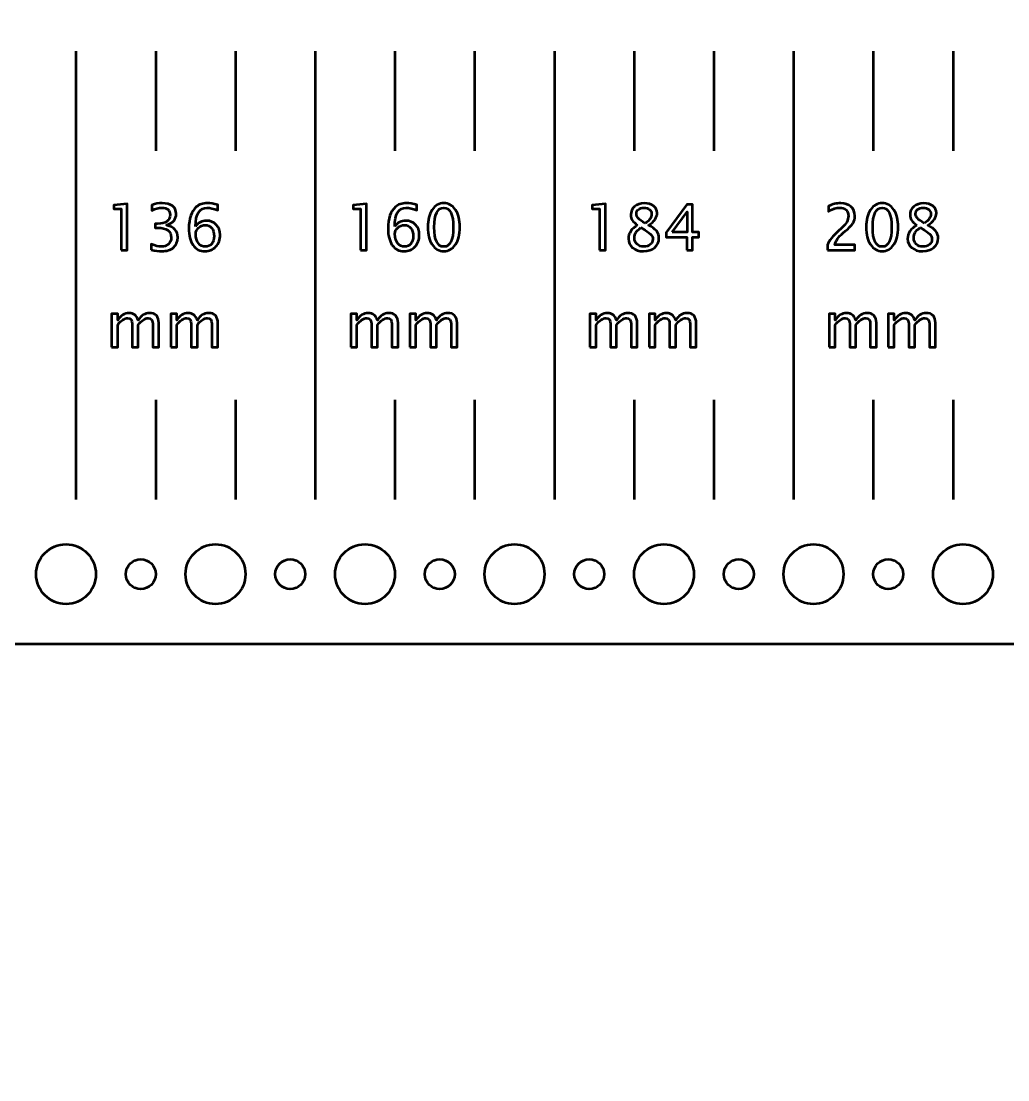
# Model space of a CAD drawing. Header units: centimetres. Extents: x -120 to 105, y -79 to 117.
# Drawn here: x 43.05 to 52.95, y -23.08 to -12.45 of the extents above; entities that cross this region are included whole.
import ezdxf

# ---------------------------------------------------------------- set-up
doc = ezdxf.new("R2010")
doc.units = ezdxf.units.CM
doc.header["$MEASUREMENT"] = 0
doc.layers.add('Layer 1', color=7, linetype='Continuous')

msp = doc.modelspace()

# ---------------------------------------------------------------- linework, layer by layer
at = {"layer": 'Layer 1', "lineweight": 53}
for centre, major_axis in [((43.50001, -18.00001), (0, 0.30001)), ((45.00001, -18.00001), (0, 0.30001)), ((46.50001, -18.00001), (0, 0.30001)), ((48.00001, -18.00001), (0, 0.30001)), ((49.50001, -18.00001), (0, 0.30001)), ((51.00001, -18.00001), (0, 0.30001)), ((52.50001, -18.00001), (0, 0.30001)), ((44.25, -18), (0, 0.15)), ((45.75, -18), (0, 0.15)), ((47.25, -18), (0, 0.15)), ((48.75, -18), (0, 0.15)), ((50.25, -18), (0, 0.15)), ((51.75, -18), (0, 0.15))]:
    msp.add_ellipse(centre, major_axis=major_axis, ratio=1, dxfattribs=at)
msp.add_open_spline([(23.8, -33.7), (23.52386, -33.7), (23.3, -33.47614), (23.3, -33.2), (23.3, -33.2), (23.3, -33.2), (23.3, 6.2), (23.3, 6.2), (23.3, 6.2), (23.3, 6.47614), (23.52386, 6.7), (23.8, 6.7), (23.8, 6.7), (27.54218, 6.7), (33.02796, 6.7), (36.2, 6.7), (36.2, 6.7), (36.47614, 6.7), (36.7, 6.47614), (36.7, 6.2), (36.7, 6.2), (36.7, 6.2), (36.7, -11.3), (36.7, -11.3), (36.7, -11.3), (36.7, -11.3), (61.7, -11.3), (61.7, -11.3), (61.7, -11.3), (61.97614, -11.3), (62.2, -11.52386), (62.2, -11.8), (62.2, -11.8), (62.2, -11.8), (62.2, -18.2), (62.2, -18.2), (62.2, -18.2), (62.2, -18.47614), (61.97614, -18.7), (61.7, -18.7), (61.7, -18.7), (61.7, -18.7), (36.7, -18.7), (36.7, -18.7), (36.7, -18.7), (36.7, -18.7), (36.7, -33.2), (36.7, -33.2), (36.7, -33.2), (36.7, -33.47614), (36.47614, -33.7), (36.2, -33.7), (36.2, -33.7), (31.42225, -33.7), (28.57775, -33.7), (23.8, -33.7)], degree=3, knots=[0, 0, 0, 0, 0.06666667, 0.06666667, 0.06666667, 0.06666667, 0.13333333, 0.13333333, 0.13333333, 0.13333333, 0.2, 0.2, 0.2, 0.2, 0.26666667, 0.26666667, 0.26666667, 0.26666667, 0.33333333, 0.33333333, 0.33333333, 0.33333333, 0.4, 0.4, 0.4, 0.4, 0.46666667, 0.46666667, 0.46666667, 0.46666667, 0.53333333, 0.53333333, 0.53333333, 0.53333333, 0.6, 0.6, 0.6, 0.6, 0.66666667, 0.66666667, 0.66666667, 0.66666667, 0.73333333, 0.73333333, 0.73333333, 0.73333333, 0.8, 0.8, 0.8, 0.8, 0.86666667, 0.86666667, 0.86666667, 0.86666667, 1, 1, 1, 1], dxfattribs=at)
at = {"layer": 'Layer 1', "color": 5, "lineweight": 53}
for points in [[(43.6, -12.75), (43.6, -12.75), (43.6, -17.25), (43.6, -17.25)], [(44.4, -12.75), (44.4, -12.75), (44.4, -13.75), (44.4, -13.75)], [(45.2, -12.75), (45.2, -12.75), (45.2, -13.75), (45.2, -13.75)], [(46, -12.75), (46, -12.75), (46, -17.25), (46, -17.25)], [(46.8, -12.75), (46.8, -12.75), (46.8, -13.75), (46.8, -13.75)], [(47.6, -12.75), (47.6, -12.75), (47.6, -13.75), (47.6, -13.75)], [(48.4, -12.75), (48.4, -12.75), (48.4, -17.25), (48.4, -17.25)], [(49.2, -12.75), (49.2, -12.75), (49.2, -13.75), (49.2, -13.75)], [(50, -12.75), (50, -12.75), (50, -13.75), (50, -13.75)], [(50.8, -12.75), (50.8, -12.75), (50.8, -17.25), (50.8, -17.25)], [(51.6, -12.75), (51.6, -12.75), (51.6, -13.75), (51.6, -13.75)], [(52.4, -12.75), (52.4, -12.75), (52.4, -13.75), (52.4, -13.75)], [(44.4, -16.25), (44.4, -16.25), (44.4, -17.25), (44.4, -17.25)], [(45.2, -16.25), (45.2, -16.25), (45.2, -17.25), (45.2, -17.25)], [(46.8, -16.25), (46.8, -16.25), (46.8, -17.25), (46.8, -17.25)], [(47.6, -16.25), (47.6, -16.25), (47.6, -17.25), (47.6, -17.25)], [(49.2, -16.25), (49.2, -16.25), (49.2, -17.25), (49.2, -17.25)], [(50, -16.25), (50, -16.25), (50, -17.25), (50, -17.25)], [(51.6, -16.25), (51.6, -16.25), (51.6, -17.25), (51.6, -17.25)], [(52.4, -16.25), (52.4, -16.25), (52.4, -17.25), (52.4, -17.25)]]:
    msp.add_open_spline(points, degree=3, dxfattribs=at)
for points, knots in [([(44.05338, -14.74738), (44.05338, -14.74738), (44.05338, -14.33399), (44.05338, -14.33399), (44.05338, -14.33399), (44.05338, -14.33399), (43.98036, -14.33399), (43.98036, -14.33399), (43.98036, -14.33399), (43.98036, -14.33399), (43.98036, -14.29589), (43.98036, -14.29589), (43.98036, -14.29589), (43.98036, -14.29589), (44.11434, -14.28446), (44.11434, -14.28446), (44.11434, -14.28446), (44.11434, -14.28446), (44.11434, -14.74738), (44.11434, -14.74738), (44.11434, -14.74738), (44.11434, -14.74738), (44.05338, -14.74738), (44.05338, -14.74738)], [0, 0, 0, 0, 0.14285714, 0.14285714, 0.14285714, 0.14285714, 0.28571429, 0.28571429, 0.28571429, 0.28571429, 0.42857143, 0.42857143, 0.42857143, 0.42857143, 0.57142857, 0.57142857, 0.57142857, 0.57142857, 0.71428571, 0.71428571, 0.71428571, 0.71428571, 1, 1, 1, 1]), ([(44.35331, -14.7442), (44.35331, -14.7442), (44.35331, -14.68705), (44.35331, -14.68705), (44.35331, -14.68705), (44.39691, -14.70441), (44.4311, -14.71309), (44.45618, -14.71309), (44.45618, -14.71309), (44.48571, -14.71309), (44.50952, -14.70462), (44.52783, -14.68758), (44.52783, -14.68758), (44.54614, -14.67054), (44.55524, -14.64832), (44.55524, -14.62101), (44.55524, -14.62101), (44.55524, -14.55624), (44.51016, -14.52386), (44.41999, -14.52386), (44.41999, -14.52386), (44.41999, -14.52386), (44.39586, -14.52386), (44.39586, -14.52386), (44.39586, -14.52386), (44.39586, -14.52386), (44.39586, -14.4829), (44.39586, -14.4829), (44.39586, -14.4829), (44.39586, -14.4829), (44.41723, -14.48258), (44.41723, -14.48258), (44.41723, -14.48258), (44.50201, -14.48258), (44.54445, -14.45274), (44.54445, -14.39294), (44.54445, -14.39294), (44.54445, -14.34606), (44.51629, -14.32256), (44.4601, -14.32256), (44.4601, -14.32256), (44.42993, -14.32256), (44.39649, -14.33124), (44.35966, -14.3486), (44.35966, -14.3486), (44.35966, -14.3486), (44.35966, -14.29526), (44.35966, -14.29526), (44.35966, -14.29526), (44.39575, -14.28298), (44.43057, -14.27684), (44.46401, -14.27684), (44.46401, -14.27684), (44.50952, -14.27684), (44.54455, -14.28595), (44.56889, -14.30415), (44.56889, -14.30415), (44.59323, -14.32225), (44.60541, -14.3486), (44.60541, -14.3831), (44.60541, -14.3831), (44.60541, -14.43697), (44.57355, -14.47539), (44.50973, -14.49825), (44.50973, -14.49825), (44.58371, -14.5155), (44.62065, -14.55603), (44.62065, -14.62006), (44.62065, -14.62006), (44.62065, -14.66324), (44.60636, -14.69721), (44.57789, -14.72187), (44.57789, -14.72187), (44.54942, -14.74653), (44.51026, -14.75881), (44.46052, -14.75881), (44.46052, -14.75881), (44.43216, -14.75881), (44.39649, -14.75394), (44.35331, -14.7442)], [0, 0, 0, 0, 0.04761905, 0.04761905, 0.04761905, 0.04761905, 0.0952381, 0.0952381, 0.0952381, 0.0952381, 0.14285714, 0.14285714, 0.14285714, 0.14285714, 0.19047619, 0.19047619, 0.19047619, 0.19047619, 0.23809524, 0.23809524, 0.23809524, 0.23809524, 0.28571429, 0.28571429, 0.28571429, 0.28571429, 0.33333333, 0.33333333, 0.33333333, 0.33333333, 0.38095238, 0.38095238, 0.38095238, 0.38095238, 0.42857143, 0.42857143, 0.42857143, 0.42857143, 0.47619048, 0.47619048, 0.47619048, 0.47619048, 0.52380952, 0.52380952, 0.52380952, 0.52380952, 0.57142857, 0.57142857, 0.57142857, 0.57142857, 0.61904762, 0.61904762, 0.61904762, 0.61904762, 0.66666667, 0.66666667, 0.66666667, 0.66666667, 0.71428571, 0.71428571, 0.71428571, 0.71428571, 0.76190476, 0.76190476, 0.76190476, 0.76190476, 0.80952381, 0.80952381, 0.80952381, 0.80952381, 0.85714286, 0.85714286, 0.85714286, 0.85714286, 0.9047619, 0.9047619, 0.9047619, 0.9047619, 1, 1, 1, 1]), ([(44.79929, -14.50947), (44.8285, -14.47168), (44.86522, -14.45274), (44.90946, -14.45274), (44.90946, -14.45274), (44.94957, -14.45274), (44.98238, -14.46597), (45.00799, -14.49253), (45.00799, -14.49253), (45.0335, -14.5191), (45.04631, -14.55318), (45.04631, -14.59477), (45.04631, -14.59477), (45.04631, -14.6425), (45.03202, -14.68176), (45.00334, -14.71256), (45.00334, -14.71256), (44.97466, -14.74336), (44.93825, -14.75881), (44.89391, -14.75881), (44.89391, -14.75881), (44.84353, -14.75881), (44.80395, -14.73838), (44.77548, -14.69764), (44.77548, -14.69764), (44.7469, -14.65679), (44.73262, -14.60027), (44.73262, -14.5282), (44.73262, -14.5282), (44.73262, -14.43104), (44.75759, -14.35982), (44.80744, -14.31431), (44.80744, -14.31431), (44.83453, -14.28933), (44.872, -14.27684), (44.91973, -14.27684), (44.91973, -14.27684), (44.94746, -14.27684), (44.98185, -14.28256), (45.02281, -14.29399), (45.02281, -14.29399), (45.02281, -14.29399), (45.02281, -14.34733), (45.02281, -14.34733), (45.02281, -14.34733), (44.97952, -14.33082), (44.94396, -14.32256), (44.91602, -14.32256), (44.91602, -14.32256), (44.83824, -14.32256), (44.79929, -14.3849), (44.79929, -14.50947)], [0, 0, 0, 0, 0.07142857, 0.07142857, 0.07142857, 0.07142857, 0.14285714, 0.14285714, 0.14285714, 0.14285714, 0.21428571, 0.21428571, 0.21428571, 0.21428571, 0.28571429, 0.28571429, 0.28571429, 0.28571429, 0.35714286, 0.35714286, 0.35714286, 0.35714286, 0.42857143, 0.42857143, 0.42857143, 0.42857143, 0.5, 0.5, 0.5, 0.5, 0.57142857, 0.57142857, 0.57142857, 0.57142857, 0.64285714, 0.64285714, 0.64285714, 0.64285714, 0.71428571, 0.71428571, 0.71428571, 0.71428571, 0.78571429, 0.78571429, 0.78571429, 0.78571429, 0.85714286, 0.85714286, 0.85714286, 0.85714286, 1, 1, 1, 1]), ([(46.45338, -14.74738), (46.45338, -14.74738), (46.45338, -14.33399), (46.45338, -14.33399), (46.45338, -14.33399), (46.45338, -14.33399), (46.38036, -14.33399), (46.38036, -14.33399), (46.38036, -14.33399), (46.38036, -14.33399), (46.38036, -14.29589), (46.38036, -14.29589), (46.38036, -14.29589), (46.38036, -14.29589), (46.51434, -14.28446), (46.51434, -14.28446), (46.51434, -14.28446), (46.51434, -14.28446), (46.51434, -14.74738), (46.51434, -14.74738), (46.51434, -14.74738), (46.51434, -14.74738), (46.45338, -14.74738), (46.45338, -14.74738)], [0, 0, 0, 0, 0.14285714, 0.14285714, 0.14285714, 0.14285714, 0.28571429, 0.28571429, 0.28571429, 0.28571429, 0.42857143, 0.42857143, 0.42857143, 0.42857143, 0.57142857, 0.57142857, 0.57142857, 0.57142857, 0.71428571, 0.71428571, 0.71428571, 0.71428571, 1, 1, 1, 1]), ([(46.79776, -14.50947), (46.82697, -14.47168), (46.86369, -14.45274), (46.90793, -14.45274), (46.90793, -14.45274), (46.94804, -14.45274), (46.98085, -14.46597), (47.00646, -14.49253), (47.00646, -14.49253), (47.03197, -14.5191), (47.04478, -14.55318), (47.04478, -14.59477), (47.04478, -14.59477), (47.04478, -14.6425), (47.03049, -14.68176), (47.00181, -14.71256), (47.00181, -14.71256), (46.97313, -14.74336), (46.93672, -14.75881), (46.89238, -14.75881), (46.89238, -14.75881), (46.842, -14.75881), (46.80242, -14.73838), (46.77395, -14.69764), (46.77395, -14.69764), (46.74537, -14.65679), (46.73109, -14.60027), (46.73109, -14.5282), (46.73109, -14.5282), (46.73109, -14.43104), (46.75606, -14.35982), (46.80591, -14.31431), (46.80591, -14.31431), (46.833, -14.28933), (46.87047, -14.27684), (46.9182, -14.27684), (46.9182, -14.27684), (46.94593, -14.27684), (46.98032, -14.28256), (47.02128, -14.29399), (47.02128, -14.29399), (47.02128, -14.29399), (47.02128, -14.34733), (47.02128, -14.34733), (47.02128, -14.34733), (46.97799, -14.33082), (46.94243, -14.32256), (46.91449, -14.32256), (46.91449, -14.32256), (46.83671, -14.32256), (46.79776, -14.3849), (46.79776, -14.50947)], [0, 0, 0, 0, 0.07142857, 0.07142857, 0.07142857, 0.07142857, 0.14285714, 0.14285714, 0.14285714, 0.14285714, 0.21428571, 0.21428571, 0.21428571, 0.21428571, 0.28571429, 0.28571429, 0.28571429, 0.28571429, 0.35714286, 0.35714286, 0.35714286, 0.35714286, 0.42857143, 0.42857143, 0.42857143, 0.42857143, 0.5, 0.5, 0.5, 0.5, 0.57142857, 0.57142857, 0.57142857, 0.57142857, 0.64285714, 0.64285714, 0.64285714, 0.64285714, 0.71428571, 0.71428571, 0.71428571, 0.71428571, 0.78571429, 0.78571429, 0.78571429, 0.78571429, 0.85714286, 0.85714286, 0.85714286, 0.85714286, 1, 1, 1, 1]), ([(47.29073, -14.75881), (47.24258, -14.75881), (47.20374, -14.73669), (47.17431, -14.69256), (47.17431, -14.69256), (47.14479, -14.64843), (47.13008, -14.59022), (47.13008, -14.51783), (47.13008, -14.51783), (47.13008, -14.44544), (47.14479, -14.38723), (47.17431, -14.3431), (47.17431, -14.3431), (47.20374, -14.29896), (47.24258, -14.27684), (47.29073, -14.27684), (47.29073, -14.27684), (47.3391, -14.27684), (47.37794, -14.29886), (47.40736, -14.34288), (47.40736, -14.34288), (47.43667, -14.38691), (47.45139, -14.44523), (47.45139, -14.51783), (47.45139, -14.51783), (47.45139, -14.59022), (47.43667, -14.64843), (47.40736, -14.69256), (47.40736, -14.69256), (47.37794, -14.73669), (47.3391, -14.75881), (47.29073, -14.75881)], [0, 0, 0, 0, 0.11111111, 0.11111111, 0.11111111, 0.11111111, 0.22222222, 0.22222222, 0.22222222, 0.22222222, 0.33333333, 0.33333333, 0.33333333, 0.33333333, 0.44444444, 0.44444444, 0.44444444, 0.44444444, 0.55555556, 0.55555556, 0.55555556, 0.55555556, 0.66666667, 0.66666667, 0.66666667, 0.66666667, 0.77777778, 0.77777778, 0.77777778, 0.77777778, 1, 1, 1, 1]), ([(47.29062, -14.71309), (47.35423, -14.71309), (47.38598, -14.648), (47.38598, -14.51783), (47.38598, -14.51783), (47.38598, -14.38765), (47.35423, -14.32256), (47.29062, -14.32256), (47.29062, -14.32256), (47.22723, -14.32256), (47.19548, -14.38765), (47.19548, -14.51783), (47.19548, -14.51783), (47.19548, -14.648), (47.22723, -14.71309), (47.29062, -14.71309)], [0, 0, 0, 0, 0.2, 0.2, 0.2, 0.2, 0.4, 0.4, 0.4, 0.4, 0.6, 0.6, 0.6, 0.6, 1, 1, 1, 1]), ([(48.85338, -14.74738), (48.85338, -14.74738), (48.85338, -14.33399), (48.85338, -14.33399), (48.85338, -14.33399), (48.85338, -14.33399), (48.78036, -14.33399), (48.78036, -14.33399), (48.78036, -14.33399), (48.78036, -14.33399), (48.78036, -14.29589), (48.78036, -14.29589), (48.78036, -14.29589), (48.78036, -14.29589), (48.91434, -14.28446), (48.91434, -14.28446), (48.91434, -14.28446), (48.91434, -14.28446), (48.91434, -14.74738), (48.91434, -14.74738), (48.91434, -14.74738), (48.91434, -14.74738), (48.85338, -14.74738), (48.85338, -14.74738)], [0, 0, 0, 0, 0.14285714, 0.14285714, 0.14285714, 0.14285714, 0.28571429, 0.28571429, 0.28571429, 0.28571429, 0.42857143, 0.42857143, 0.42857143, 0.42857143, 0.57142857, 0.57142857, 0.57142857, 0.57142857, 0.71428571, 0.71428571, 0.71428571, 0.71428571, 1, 1, 1, 1]), ([(49.23459, -14.49751), (49.2094, -14.47994), (49.19183, -14.46364), (49.18199, -14.44851), (49.18199, -14.44851), (49.17215, -14.43348), (49.16728, -14.41527), (49.16728, -14.394), (49.16728, -14.394), (49.16728, -14.35929), (49.17998, -14.33103), (49.20527, -14.30934), (49.20527, -14.30934), (49.23067, -14.28764), (49.2638, -14.27684), (49.30465, -14.27684), (49.30465, -14.27684), (49.34233, -14.27684), (49.37291, -14.28605), (49.3963, -14.30447), (49.3963, -14.30447), (49.41969, -14.32278), (49.43144, -14.34669), (49.43144, -14.37601), (49.43144, -14.37601), (49.43144, -14.42046), (49.40297, -14.46099), (49.34614, -14.49751), (49.34614, -14.49751), (49.41525, -14.53137), (49.44986, -14.57508), (49.44986, -14.62863), (49.44986, -14.62863), (49.44986, -14.66684), (49.43536, -14.69806), (49.40646, -14.7224), (49.40646, -14.7224), (49.37757, -14.74664), (49.34042, -14.75881), (49.29492, -14.75881), (49.29492, -14.75881), (49.24951, -14.75881), (49.21289, -14.74738), (49.18495, -14.72452), (49.18495, -14.72452), (49.15712, -14.70177), (49.14315, -14.67171), (49.14315, -14.63456), (49.14315, -14.63456), (49.14315, -14.57953), (49.17363, -14.53391), (49.23459, -14.49751)], [0, 0, 0, 0, 0.07142857, 0.07142857, 0.07142857, 0.07142857, 0.14285714, 0.14285714, 0.14285714, 0.14285714, 0.21428571, 0.21428571, 0.21428571, 0.21428571, 0.28571429, 0.28571429, 0.28571429, 0.28571429, 0.35714286, 0.35714286, 0.35714286, 0.35714286, 0.42857143, 0.42857143, 0.42857143, 0.42857143, 0.5, 0.5, 0.5, 0.5, 0.57142857, 0.57142857, 0.57142857, 0.57142857, 0.64285714, 0.64285714, 0.64285714, 0.64285714, 0.71428571, 0.71428571, 0.71428571, 0.71428571, 0.78571429, 0.78571429, 0.78571429, 0.78571429, 0.85714286, 0.85714286, 0.85714286, 0.85714286, 1, 1, 1, 1]), ([(49.31206, -14.47835), (49.35482, -14.45009), (49.3762, -14.41877), (49.3762, -14.38416), (49.3762, -14.38416), (49.3762, -14.36564), (49.369, -14.35082), (49.35471, -14.3395), (49.35471, -14.3395), (49.34032, -14.32817), (49.32159, -14.32256), (49.29841, -14.32256), (49.29841, -14.32256), (49.27597, -14.32256), (49.25766, -14.32807), (49.24359, -14.33918), (49.24359, -14.33918), (49.22951, -14.35029), (49.22253, -14.36458), (49.22253, -14.38225), (49.22253, -14.38225), (49.22253, -14.3994), (49.22888, -14.41485), (49.24158, -14.42861), (49.24158, -14.42861), (49.25428, -14.44226), (49.27777, -14.45888), (49.31206, -14.47835)], [0, 0, 0, 0, 0.125, 0.125, 0.125, 0.125, 0.25, 0.25, 0.25, 0.25, 0.375, 0.375, 0.375, 0.375, 0.5, 0.5, 0.5, 0.5, 0.625, 0.625, 0.625, 0.625, 0.75, 0.75, 0.75, 0.75, 1, 1, 1, 1]), ([(49.72947, -14.74738), (49.72947, -14.74738), (49.72947, -14.6172), (49.72947, -14.6172), (49.72947, -14.6172), (49.72947, -14.6172), (49.52246, -14.6172), (49.52246, -14.6172), (49.52246, -14.6172), (49.52246, -14.6172), (49.52246, -14.57085), (49.52246, -14.57085), (49.52246, -14.57085), (49.52246, -14.57085), (49.72947, -14.28827), (49.72947, -14.28827), (49.72947, -14.28827), (49.72947, -14.28827), (49.78662, -14.28827), (49.78662, -14.28827), (49.78662, -14.28827), (49.78662, -14.28827), (49.78662, -14.56704), (49.78662, -14.56704), (49.78662, -14.56704), (49.78662, -14.56704), (49.84821, -14.56704), (49.84821, -14.56704), (49.84821, -14.56704), (49.84821, -14.56704), (49.84821, -14.6172), (49.84821, -14.6172), (49.84821, -14.6172), (49.84821, -14.6172), (49.78662, -14.6172), (49.78662, -14.6172), (49.78662, -14.6172), (49.78662, -14.6172), (49.78662, -14.74738), (49.78662, -14.74738), (49.78662, -14.74738), (49.78662, -14.74738), (49.72947, -14.74738), (49.72947, -14.74738)], [0, 0, 0, 0, 0.08333333, 0.08333333, 0.08333333, 0.08333333, 0.16666667, 0.16666667, 0.16666667, 0.16666667, 0.25, 0.25, 0.25, 0.25, 0.33333333, 0.33333333, 0.33333333, 0.33333333, 0.41666667, 0.41666667, 0.41666667, 0.41666667, 0.5, 0.5, 0.5, 0.5, 0.58333333, 0.58333333, 0.58333333, 0.58333333, 0.66666667, 0.66666667, 0.66666667, 0.66666667, 0.75, 0.75, 0.75, 0.75, 0.83333333, 0.83333333, 0.83333333, 0.83333333, 1, 1, 1, 1]), ([(51.13972, -14.74738), (51.13972, -14.74738), (51.13972, -14.69404), (51.13972, -14.69404), (51.13972, -14.69404), (51.1575, -14.65245), (51.19337, -14.60704), (51.24745, -14.55804), (51.24745, -14.55804), (51.24745, -14.55804), (51.28238, -14.52672), (51.28238, -14.52672), (51.28238, -14.52672), (51.32736, -14.48587), (51.3499, -14.44544), (51.3499, -14.40522), (51.3499, -14.40522), (51.3499, -14.3795), (51.34217, -14.35939), (51.32683, -14.34468), (51.32683, -14.34468), (51.31148, -14.32997), (51.29021, -14.32256), (51.26322, -14.32256), (51.26322, -14.32256), (51.23168, -14.32256), (51.19433, -14.33463), (51.15115, -14.35876), (51.15115, -14.35876), (51.15115, -14.35876), (51.15115, -14.30542), (51.15115, -14.30542), (51.15115, -14.30542), (51.19189, -14.28637), (51.23243, -14.27684), (51.27285, -14.27684), (51.27285, -14.27684), (51.31582, -14.27684), (51.35032, -14.28838), (51.37636, -14.31156), (51.37636, -14.31156), (51.40229, -14.33474), (51.41531, -14.36543), (51.41531, -14.40374), (51.41531, -14.40374), (51.41531, -14.43126), (51.40874, -14.4557), (51.39562, -14.47698), (51.39562, -14.47698), (51.38239, -14.49835), (51.35794, -14.52418), (51.32207, -14.55466), (51.32207, -14.55466), (51.32207, -14.55466), (51.29847, -14.57477), (51.29847, -14.57477), (51.29847, -14.57477), (51.24936, -14.61636), (51.221, -14.65615), (51.21338, -14.69404), (51.21338, -14.69404), (51.21338, -14.69404), (51.4134, -14.69404), (51.4134, -14.69404), (51.4134, -14.69404), (51.4134, -14.69404), (51.4134, -14.74738), (51.4134, -14.74738), (51.4134, -14.74738), (51.4134, -14.74738), (51.13972, -14.74738), (51.13972, -14.74738)], [0, 0, 0, 0, 0.05263158, 0.05263158, 0.05263158, 0.05263158, 0.10526316, 0.10526316, 0.10526316, 0.10526316, 0.15789474, 0.15789474, 0.15789474, 0.15789474, 0.21052632, 0.21052632, 0.21052632, 0.21052632, 0.26315789, 0.26315789, 0.26315789, 0.26315789, 0.31578947, 0.31578947, 0.31578947, 0.31578947, 0.36842105, 0.36842105, 0.36842105, 0.36842105, 0.42105263, 0.42105263, 0.42105263, 0.42105263, 0.47368421, 0.47368421, 0.47368421, 0.47368421, 0.52631579, 0.52631579, 0.52631579, 0.52631579, 0.57894737, 0.57894737, 0.57894737, 0.57894737, 0.63157895, 0.63157895, 0.63157895, 0.63157895, 0.68421053, 0.68421053, 0.68421053, 0.68421053, 0.73684211, 0.73684211, 0.73684211, 0.73684211, 0.78947368, 0.78947368, 0.78947368, 0.78947368, 0.84210526, 0.84210526, 0.84210526, 0.84210526, 0.89473684, 0.89473684, 0.89473684, 0.89473684, 1, 1, 1, 1]), ([(51.6892, -14.75881), (51.64105, -14.75881), (51.60221, -14.73669), (51.57278, -14.69256), (51.57278, -14.69256), (51.54326, -14.64843), (51.52855, -14.59022), (51.52855, -14.51783), (51.52855, -14.51783), (51.52855, -14.44544), (51.54326, -14.38723), (51.57278, -14.3431), (51.57278, -14.3431), (51.60221, -14.29896), (51.64105, -14.27684), (51.6892, -14.27684), (51.6892, -14.27684), (51.73757, -14.27684), (51.77641, -14.29886), (51.80583, -14.34288), (51.80583, -14.34288), (51.83514, -14.38691), (51.84986, -14.44523), (51.84986, -14.51783), (51.84986, -14.51783), (51.84986, -14.59022), (51.83514, -14.64843), (51.80583, -14.69256), (51.80583, -14.69256), (51.77641, -14.73669), (51.73757, -14.75881), (51.6892, -14.75881)], [0, 0, 0, 0, 0.11111111, 0.11111111, 0.11111111, 0.11111111, 0.22222222, 0.22222222, 0.22222222, 0.22222222, 0.33333333, 0.33333333, 0.33333333, 0.33333333, 0.44444444, 0.44444444, 0.44444444, 0.44444444, 0.55555556, 0.55555556, 0.55555556, 0.55555556, 0.66666667, 0.66666667, 0.66666667, 0.66666667, 0.77777778, 0.77777778, 0.77777778, 0.77777778, 1, 1, 1, 1]), ([(51.68909, -14.71309), (51.7527, -14.71309), (51.78445, -14.648), (51.78445, -14.51783), (51.78445, -14.51783), (51.78445, -14.38765), (51.7527, -14.32256), (51.68909, -14.32256), (51.68909, -14.32256), (51.6257, -14.32256), (51.59395, -14.38765), (51.59395, -14.51783), (51.59395, -14.51783), (51.59395, -14.648), (51.6257, -14.71309), (51.68909, -14.71309)], [0, 0, 0, 0, 0.2, 0.2, 0.2, 0.2, 0.4, 0.4, 0.4, 0.4, 0.6, 0.6, 0.6, 0.6, 1, 1, 1, 1]), ([(52.03612, -14.49751), (52.01093, -14.47994), (51.99336, -14.46364), (51.98352, -14.44851), (51.98352, -14.44851), (51.97368, -14.43348), (51.96881, -14.41527), (51.96881, -14.394), (51.96881, -14.394), (51.96881, -14.35929), (51.98151, -14.33103), (52.0068, -14.30934), (52.0068, -14.30934), (52.0322, -14.28764), (52.06533, -14.27684), (52.10618, -14.27684), (52.10618, -14.27684), (52.14386, -14.27684), (52.17444, -14.28605), (52.19783, -14.30447), (52.19783, -14.30447), (52.22122, -14.32278), (52.23297, -14.34669), (52.23297, -14.37601), (52.23297, -14.37601), (52.23297, -14.42046), (52.2045, -14.46099), (52.14767, -14.49751), (52.14767, -14.49751), (52.21678, -14.53137), (52.25139, -14.57508), (52.25139, -14.62863), (52.25139, -14.62863), (52.25139, -14.66684), (52.23689, -14.69806), (52.20799, -14.7224), (52.20799, -14.7224), (52.1791, -14.74664), (52.14195, -14.75881), (52.09645, -14.75881), (52.09645, -14.75881), (52.05104, -14.75881), (52.01442, -14.74738), (51.98648, -14.72452), (51.98648, -14.72452), (51.95865, -14.70177), (51.94468, -14.67171), (51.94468, -14.63456), (51.94468, -14.63456), (51.94468, -14.57953), (51.97516, -14.53391), (52.03612, -14.49751)], [0, 0, 0, 0, 0.07142857, 0.07142857, 0.07142857, 0.07142857, 0.14285714, 0.14285714, 0.14285714, 0.14285714, 0.21428571, 0.21428571, 0.21428571, 0.21428571, 0.28571429, 0.28571429, 0.28571429, 0.28571429, 0.35714286, 0.35714286, 0.35714286, 0.35714286, 0.42857143, 0.42857143, 0.42857143, 0.42857143, 0.5, 0.5, 0.5, 0.5, 0.57142857, 0.57142857, 0.57142857, 0.57142857, 0.64285714, 0.64285714, 0.64285714, 0.64285714, 0.71428571, 0.71428571, 0.71428571, 0.71428571, 0.78571429, 0.78571429, 0.78571429, 0.78571429, 0.85714286, 0.85714286, 0.85714286, 0.85714286, 1, 1, 1, 1]), ([(52.11359, -14.47835), (52.15635, -14.45009), (52.17773, -14.41877), (52.17773, -14.38416), (52.17773, -14.38416), (52.17773, -14.36564), (52.17053, -14.35082), (52.15624, -14.3395), (52.15624, -14.3395), (52.14185, -14.32817), (52.12312, -14.32256), (52.09994, -14.32256), (52.09994, -14.32256), (52.0775, -14.32256), (52.05919, -14.32807), (52.04512, -14.33918), (52.04512, -14.33918), (52.03104, -14.35029), (52.02406, -14.36458), (52.02406, -14.38225), (52.02406, -14.38225), (52.02406, -14.3994), (52.03041, -14.41485), (52.04311, -14.42861), (52.04311, -14.42861), (52.05581, -14.44226), (52.0793, -14.45888), (52.11359, -14.47835)], [0, 0, 0, 0, 0.125, 0.125, 0.125, 0.125, 0.25, 0.25, 0.25, 0.25, 0.375, 0.375, 0.375, 0.375, 0.5, 0.5, 0.5, 0.5, 0.625, 0.625, 0.625, 0.625, 0.75, 0.75, 0.75, 0.75, 1, 1, 1, 1]), ([(49.58267, -14.56704), (49.58267, -14.56704), (49.73328, -14.56704), (49.73328, -14.56704), (49.73328, -14.56704), (49.73328, -14.56704), (49.73328, -14.36363), (49.73328, -14.36363), (49.73328, -14.36363), (49.73328, -14.36363), (49.58267, -14.56704), (49.58267, -14.56704)], [0, 0, 0, 0, 0.25, 0.25, 0.25, 0.25, 0.5, 0.5, 0.5, 0.5, 1, 1, 1, 1]), ([(44.98535, -14.60683), (44.98535, -14.57286), (44.97751, -14.54598), (44.96174, -14.52619), (44.96174, -14.52619), (44.94598, -14.5064), (44.92439, -14.49655), (44.89697, -14.49655), (44.89697, -14.49655), (44.87083, -14.49655), (44.8485, -14.50523), (44.82988, -14.5227), (44.82988, -14.5227), (44.81114, -14.54005), (44.80183, -14.56101), (44.80183, -14.58545), (44.80183, -14.58545), (44.80183, -14.62398), (44.81072, -14.65488), (44.82839, -14.67816), (44.82839, -14.67816), (44.84617, -14.70145), (44.86967, -14.71309), (44.89888, -14.71309), (44.89888, -14.71309), (44.92544, -14.71309), (44.9465, -14.70356), (44.96206, -14.68451), (44.96206, -14.68451), (44.97762, -14.66546), (44.98535, -14.63954), (44.98535, -14.60683)], [0, 0, 0, 0, 0.11111111, 0.11111111, 0.11111111, 0.11111111, 0.22222222, 0.22222222, 0.22222222, 0.22222222, 0.33333333, 0.33333333, 0.33333333, 0.33333333, 0.44444444, 0.44444444, 0.44444444, 0.44444444, 0.55555556, 0.55555556, 0.55555556, 0.55555556, 0.66666667, 0.66666667, 0.66666667, 0.66666667, 0.77777778, 0.77777778, 0.77777778, 0.77777778, 1, 1, 1, 1]), ([(46.98382, -14.60683), (46.98382, -14.57286), (46.97598, -14.54598), (46.96021, -14.52619), (46.96021, -14.52619), (46.94445, -14.5064), (46.92286, -14.49655), (46.89544, -14.49655), (46.89544, -14.49655), (46.8693, -14.49655), (46.84697, -14.50523), (46.82835, -14.5227), (46.82835, -14.5227), (46.80961, -14.54005), (46.8003, -14.56101), (46.8003, -14.58545), (46.8003, -14.58545), (46.8003, -14.62398), (46.80919, -14.65488), (46.82686, -14.67816), (46.82686, -14.67816), (46.84464, -14.70145), (46.86814, -14.71309), (46.89735, -14.71309), (46.89735, -14.71309), (46.92391, -14.71309), (46.94497, -14.70356), (46.96053, -14.68451), (46.96053, -14.68451), (46.97609, -14.66546), (46.98382, -14.63954), (46.98382, -14.60683)], [0, 0, 0, 0, 0.11111111, 0.11111111, 0.11111111, 0.11111111, 0.22222222, 0.22222222, 0.22222222, 0.22222222, 0.33333333, 0.33333333, 0.33333333, 0.33333333, 0.44444444, 0.44444444, 0.44444444, 0.44444444, 0.55555556, 0.55555556, 0.55555556, 0.55555556, 0.66666667, 0.66666667, 0.66666667, 0.66666667, 0.77777778, 0.77777778, 0.77777778, 0.77777778, 1, 1, 1, 1]), ([(49.26782, -14.52227), (49.24306, -14.54132), (49.22623, -14.55794), (49.21734, -14.57212), (49.21734, -14.57212), (49.20856, -14.5863), (49.20411, -14.60387), (49.20411, -14.62504), (49.20411, -14.62504), (49.20411, -14.65128), (49.21258, -14.67256), (49.22962, -14.68875), (49.22962, -14.68875), (49.24666, -14.70494), (49.26899, -14.71309), (49.29682, -14.71309), (49.29682, -14.71309), (49.3236, -14.71309), (49.3454, -14.70621), (49.36223, -14.69235), (49.36223, -14.69235), (49.37916, -14.67848), (49.38763, -14.66049), (49.38763, -14.63837), (49.38763, -14.63837), (49.38763, -14.62059), (49.38244, -14.60546), (49.37196, -14.59318), (49.37196, -14.59318), (49.36148, -14.5809), (49.34127, -14.56588), (49.31132, -14.5481), (49.31132, -14.5481), (49.31132, -14.5481), (49.26782, -14.52227), (49.26782, -14.52227)], [0, 0, 0, 0, 0.1, 0.1, 0.1, 0.1, 0.2, 0.2, 0.2, 0.2, 0.3, 0.3, 0.3, 0.3, 0.4, 0.4, 0.4, 0.4, 0.5, 0.5, 0.5, 0.5, 0.6, 0.6, 0.6, 0.6, 0.7, 0.7, 0.7, 0.7, 0.8, 0.8, 0.8, 0.8, 1, 1, 1, 1]), ([(52.06935, -14.52227), (52.04459, -14.54132), (52.02776, -14.55794), (52.01887, -14.57212), (52.01887, -14.57212), (52.01009, -14.5863), (52.00564, -14.60387), (52.00564, -14.62504), (52.00564, -14.62504), (52.00564, -14.65128), (52.01411, -14.67256), (52.03115, -14.68875), (52.03115, -14.68875), (52.04819, -14.70494), (52.07052, -14.71309), (52.09835, -14.71309), (52.09835, -14.71309), (52.12513, -14.71309), (52.14693, -14.70621), (52.16376, -14.69235), (52.16376, -14.69235), (52.18069, -14.67848), (52.18916, -14.66049), (52.18916, -14.63837), (52.18916, -14.63837), (52.18916, -14.62059), (52.18397, -14.60546), (52.17349, -14.59318), (52.17349, -14.59318), (52.16301, -14.5809), (52.1428, -14.56588), (52.11285, -14.5481), (52.11285, -14.5481), (52.11285, -14.5481), (52.06935, -14.52227), (52.06935, -14.52227)], [0, 0, 0, 0, 0.1, 0.1, 0.1, 0.1, 0.2, 0.2, 0.2, 0.2, 0.3, 0.3, 0.3, 0.3, 0.4, 0.4, 0.4, 0.4, 0.5, 0.5, 0.5, 0.5, 0.6, 0.6, 0.6, 0.6, 0.7, 0.7, 0.7, 0.7, 0.8, 0.8, 0.8, 0.8, 1, 1, 1, 1]), ([(43.95739, -15.72316), (43.95739, -15.72316), (43.95739, -15.38661), (43.95739, -15.38661), (43.95739, -15.38661), (43.95739, -15.38661), (44.01835, -15.38661), (44.01835, -15.38661), (44.01835, -15.38661), (44.01835, -15.38661), (44.01835, -15.45022), (44.01835, -15.45022), (44.01835, -15.45022), (44.04809, -15.40312), (44.08619, -15.37962), (44.13286, -15.37962), (44.13286, -15.37962), (44.17784, -15.37962), (44.20843, -15.40312), (44.22473, -15.45022), (44.22473, -15.45022), (44.25362, -15.4027), (44.29129, -15.37899), (44.33754, -15.37899), (44.33754, -15.37899), (44.36707, -15.37899), (44.39004, -15.38767), (44.40644, -15.40513), (44.40644, -15.40513), (44.42285, -15.42259), (44.4311, -15.44704), (44.4311, -15.47847), (44.4311, -15.47847), (44.4311, -15.47847), (44.4311, -15.72316), (44.4311, -15.72316), (44.4311, -15.72316), (44.4311, -15.72316), (44.37014, -15.72316), (44.37014, -15.72316), (44.37014, -15.72316), (44.37014, -15.72316), (44.37014, -15.48853), (44.37014, -15.48853), (44.37014, -15.48853), (44.37014, -15.45022), (44.3549, -15.43106), (44.32442, -15.43106), (44.32442, -15.43106), (44.29278, -15.43106), (44.25954, -15.45339), (44.22473, -15.49816), (44.22473, -15.49816), (44.22473, -15.49816), (44.22473, -15.72316), (44.22473, -15.72316), (44.22473, -15.72316), (44.22473, -15.72316), (44.16377, -15.72316), (44.16377, -15.72316), (44.16377, -15.72316), (44.16377, -15.72316), (44.16377, -15.48832), (44.16377, -15.48832), (44.16377, -15.48832), (44.16377, -15.44969), (44.14831, -15.43042), (44.1173, -15.43042), (44.1173, -15.43042), (44.08651, -15.43042), (44.05349, -15.45286), (44.01835, -15.49784), (44.01835, -15.49784), (44.01835, -15.49784), (44.01835, -15.72316), (44.01835, -15.72316), (44.01835, -15.72316), (44.01835, -15.72316), (43.95739, -15.72316), (43.95739, -15.72316)], [0, 0, 0, 0, 0.04761905, 0.04761905, 0.04761905, 0.04761905, 0.0952381, 0.0952381, 0.0952381, 0.0952381, 0.14285714, 0.14285714, 0.14285714, 0.14285714, 0.19047619, 0.19047619, 0.19047619, 0.19047619, 0.23809524, 0.23809524, 0.23809524, 0.23809524, 0.28571429, 0.28571429, 0.28571429, 0.28571429, 0.33333333, 0.33333333, 0.33333333, 0.33333333, 0.38095238, 0.38095238, 0.38095238, 0.38095238, 0.42857143, 0.42857143, 0.42857143, 0.42857143, 0.47619048, 0.47619048, 0.47619048, 0.47619048, 0.52380952, 0.52380952, 0.52380952, 0.52380952, 0.57142857, 0.57142857, 0.57142857, 0.57142857, 0.61904762, 0.61904762, 0.61904762, 0.61904762, 0.66666667, 0.66666667, 0.66666667, 0.66666667, 0.71428571, 0.71428571, 0.71428571, 0.71428571, 0.76190476, 0.76190476, 0.76190476, 0.76190476, 0.80952381, 0.80952381, 0.80952381, 0.80952381, 0.85714286, 0.85714286, 0.85714286, 0.85714286, 0.9047619, 0.9047619, 0.9047619, 0.9047619, 1, 1, 1, 1]), ([(44.55027, -15.72316), (44.55027, -15.72316), (44.55027, -15.38661), (44.55027, -15.38661), (44.55027, -15.38661), (44.55027, -15.38661), (44.61123, -15.38661), (44.61123, -15.38661), (44.61123, -15.38661), (44.61123, -15.38661), (44.61123, -15.45022), (44.61123, -15.45022), (44.61123, -15.45022), (44.64097, -15.40312), (44.67907, -15.37962), (44.72574, -15.37962), (44.72574, -15.37962), (44.77072, -15.37962), (44.80131, -15.40312), (44.81761, -15.45022), (44.81761, -15.45022), (44.8465, -15.4027), (44.88417, -15.37899), (44.93042, -15.37899), (44.93042, -15.37899), (44.95995, -15.37899), (44.98292, -15.38767), (44.99932, -15.40513), (44.99932, -15.40513), (45.01573, -15.42259), (45.02398, -15.44704), (45.02398, -15.47847), (45.02398, -15.47847), (45.02398, -15.47847), (45.02398, -15.72316), (45.02398, -15.72316), (45.02398, -15.72316), (45.02398, -15.72316), (44.96302, -15.72316), (44.96302, -15.72316), (44.96302, -15.72316), (44.96302, -15.72316), (44.96302, -15.48853), (44.96302, -15.48853), (44.96302, -15.48853), (44.96302, -15.45022), (44.94778, -15.43106), (44.9173, -15.43106), (44.9173, -15.43106), (44.88566, -15.43106), (44.85242, -15.45339), (44.81761, -15.49816), (44.81761, -15.49816), (44.81761, -15.49816), (44.81761, -15.72316), (44.81761, -15.72316), (44.81761, -15.72316), (44.81761, -15.72316), (44.75665, -15.72316), (44.75665, -15.72316), (44.75665, -15.72316), (44.75665, -15.72316), (44.75665, -15.48832), (44.75665, -15.48832), (44.75665, -15.48832), (44.75665, -15.44969), (44.74119, -15.43042), (44.71018, -15.43042), (44.71018, -15.43042), (44.67939, -15.43042), (44.64637, -15.45286), (44.61123, -15.49784), (44.61123, -15.49784), (44.61123, -15.49784), (44.61123, -15.72316), (44.61123, -15.72316), (44.61123, -15.72316), (44.61123, -15.72316), (44.55027, -15.72316), (44.55027, -15.72316)], [0, 0, 0, 0, 0.04761905, 0.04761905, 0.04761905, 0.04761905, 0.0952381, 0.0952381, 0.0952381, 0.0952381, 0.14285714, 0.14285714, 0.14285714, 0.14285714, 0.19047619, 0.19047619, 0.19047619, 0.19047619, 0.23809524, 0.23809524, 0.23809524, 0.23809524, 0.28571429, 0.28571429, 0.28571429, 0.28571429, 0.33333333, 0.33333333, 0.33333333, 0.33333333, 0.38095238, 0.38095238, 0.38095238, 0.38095238, 0.42857143, 0.42857143, 0.42857143, 0.42857143, 0.47619048, 0.47619048, 0.47619048, 0.47619048, 0.52380952, 0.52380952, 0.52380952, 0.52380952, 0.57142857, 0.57142857, 0.57142857, 0.57142857, 0.61904762, 0.61904762, 0.61904762, 0.61904762, 0.66666667, 0.66666667, 0.66666667, 0.66666667, 0.71428571, 0.71428571, 0.71428571, 0.71428571, 0.76190476, 0.76190476, 0.76190476, 0.76190476, 0.80952381, 0.80952381, 0.80952381, 0.80952381, 0.85714286, 0.85714286, 0.85714286, 0.85714286, 0.9047619, 0.9047619, 0.9047619, 0.9047619, 1, 1, 1, 1]), ([(46.35739, -15.72316), (46.35739, -15.72316), (46.35739, -15.38661), (46.35739, -15.38661), (46.35739, -15.38661), (46.35739, -15.38661), (46.41835, -15.38661), (46.41835, -15.38661), (46.41835, -15.38661), (46.41835, -15.38661), (46.41835, -15.45022), (46.41835, -15.45022), (46.41835, -15.45022), (46.44809, -15.40312), (46.48619, -15.37962), (46.53286, -15.37962), (46.53286, -15.37962), (46.57784, -15.37962), (46.60843, -15.40312), (46.62473, -15.45022), (46.62473, -15.45022), (46.65362, -15.4027), (46.69129, -15.37899), (46.73754, -15.37899), (46.73754, -15.37899), (46.76707, -15.37899), (46.79004, -15.38767), (46.80644, -15.40513), (46.80644, -15.40513), (46.82285, -15.42259), (46.8311, -15.44704), (46.8311, -15.47847), (46.8311, -15.47847), (46.8311, -15.47847), (46.8311, -15.72316), (46.8311, -15.72316), (46.8311, -15.72316), (46.8311, -15.72316), (46.77014, -15.72316), (46.77014, -15.72316), (46.77014, -15.72316), (46.77014, -15.72316), (46.77014, -15.48853), (46.77014, -15.48853), (46.77014, -15.48853), (46.77014, -15.45022), (46.7549, -15.43106), (46.72442, -15.43106), (46.72442, -15.43106), (46.69278, -15.43106), (46.65954, -15.45339), (46.62473, -15.49816), (46.62473, -15.49816), (46.62473, -15.49816), (46.62473, -15.72316), (46.62473, -15.72316), (46.62473, -15.72316), (46.62473, -15.72316), (46.56377, -15.72316), (46.56377, -15.72316), (46.56377, -15.72316), (46.56377, -15.72316), (46.56377, -15.48832), (46.56377, -15.48832), (46.56377, -15.48832), (46.56377, -15.44969), (46.54831, -15.43042), (46.5173, -15.43042), (46.5173, -15.43042), (46.48651, -15.43042), (46.45349, -15.45286), (46.41835, -15.49784), (46.41835, -15.49784), (46.41835, -15.49784), (46.41835, -15.72316), (46.41835, -15.72316), (46.41835, -15.72316), (46.41835, -15.72316), (46.35739, -15.72316), (46.35739, -15.72316)], [0, 0, 0, 0, 0.04761905, 0.04761905, 0.04761905, 0.04761905, 0.0952381, 0.0952381, 0.0952381, 0.0952381, 0.14285714, 0.14285714, 0.14285714, 0.14285714, 0.19047619, 0.19047619, 0.19047619, 0.19047619, 0.23809524, 0.23809524, 0.23809524, 0.23809524, 0.28571429, 0.28571429, 0.28571429, 0.28571429, 0.33333333, 0.33333333, 0.33333333, 0.33333333, 0.38095238, 0.38095238, 0.38095238, 0.38095238, 0.42857143, 0.42857143, 0.42857143, 0.42857143, 0.47619048, 0.47619048, 0.47619048, 0.47619048, 0.52380952, 0.52380952, 0.52380952, 0.52380952, 0.57142857, 0.57142857, 0.57142857, 0.57142857, 0.61904762, 0.61904762, 0.61904762, 0.61904762, 0.66666667, 0.66666667, 0.66666667, 0.66666667, 0.71428571, 0.71428571, 0.71428571, 0.71428571, 0.76190476, 0.76190476, 0.76190476, 0.76190476, 0.80952381, 0.80952381, 0.80952381, 0.80952381, 0.85714286, 0.85714286, 0.85714286, 0.85714286, 0.9047619, 0.9047619, 0.9047619, 0.9047619, 1, 1, 1, 1]), ([(46.95027, -15.72316), (46.95027, -15.72316), (46.95027, -15.38661), (46.95027, -15.38661), (46.95027, -15.38661), (46.95027, -15.38661), (47.01123, -15.38661), (47.01123, -15.38661), (47.01123, -15.38661), (47.01123, -15.38661), (47.01123, -15.45022), (47.01123, -15.45022), (47.01123, -15.45022), (47.04097, -15.40312), (47.07907, -15.37962), (47.12574, -15.37962), (47.12574, -15.37962), (47.17072, -15.37962), (47.20131, -15.40312), (47.21761, -15.45022), (47.21761, -15.45022), (47.2465, -15.4027), (47.28417, -15.37899), (47.33042, -15.37899), (47.33042, -15.37899), (47.35995, -15.37899), (47.38292, -15.38767), (47.39932, -15.40513), (47.39932, -15.40513), (47.41573, -15.42259), (47.42398, -15.44704), (47.42398, -15.47847), (47.42398, -15.47847), (47.42398, -15.47847), (47.42398, -15.72316), (47.42398, -15.72316), (47.42398, -15.72316), (47.42398, -15.72316), (47.36302, -15.72316), (47.36302, -15.72316), (47.36302, -15.72316), (47.36302, -15.72316), (47.36302, -15.48853), (47.36302, -15.48853), (47.36302, -15.48853), (47.36302, -15.45022), (47.34778, -15.43106), (47.3173, -15.43106), (47.3173, -15.43106), (47.28566, -15.43106), (47.25242, -15.45339), (47.21761, -15.49816), (47.21761, -15.49816), (47.21761, -15.49816), (47.21761, -15.72316), (47.21761, -15.72316), (47.21761, -15.72316), (47.21761, -15.72316), (47.15665, -15.72316), (47.15665, -15.72316), (47.15665, -15.72316), (47.15665, -15.72316), (47.15665, -15.48832), (47.15665, -15.48832), (47.15665, -15.48832), (47.15665, -15.44969), (47.14119, -15.43042), (47.11018, -15.43042), (47.11018, -15.43042), (47.07939, -15.43042), (47.04637, -15.45286), (47.01123, -15.49784), (47.01123, -15.49784), (47.01123, -15.49784), (47.01123, -15.72316), (47.01123, -15.72316), (47.01123, -15.72316), (47.01123, -15.72316), (46.95027, -15.72316), (46.95027, -15.72316)], [0, 0, 0, 0, 0.04761905, 0.04761905, 0.04761905, 0.04761905, 0.0952381, 0.0952381, 0.0952381, 0.0952381, 0.14285714, 0.14285714, 0.14285714, 0.14285714, 0.19047619, 0.19047619, 0.19047619, 0.19047619, 0.23809524, 0.23809524, 0.23809524, 0.23809524, 0.28571429, 0.28571429, 0.28571429, 0.28571429, 0.33333333, 0.33333333, 0.33333333, 0.33333333, 0.38095238, 0.38095238, 0.38095238, 0.38095238, 0.42857143, 0.42857143, 0.42857143, 0.42857143, 0.47619048, 0.47619048, 0.47619048, 0.47619048, 0.52380952, 0.52380952, 0.52380952, 0.52380952, 0.57142857, 0.57142857, 0.57142857, 0.57142857, 0.61904762, 0.61904762, 0.61904762, 0.61904762, 0.66666667, 0.66666667, 0.66666667, 0.66666667, 0.71428571, 0.71428571, 0.71428571, 0.71428571, 0.76190476, 0.76190476, 0.76190476, 0.76190476, 0.80952381, 0.80952381, 0.80952381, 0.80952381, 0.85714286, 0.85714286, 0.85714286, 0.85714286, 0.9047619, 0.9047619, 0.9047619, 0.9047619, 1, 1, 1, 1]), ([(48.75739, -15.72316), (48.75739, -15.72316), (48.75739, -15.38661), (48.75739, -15.38661), (48.75739, -15.38661), (48.75739, -15.38661), (48.81835, -15.38661), (48.81835, -15.38661), (48.81835, -15.38661), (48.81835, -15.38661), (48.81835, -15.45022), (48.81835, -15.45022), (48.81835, -15.45022), (48.84809, -15.40312), (48.88619, -15.37962), (48.93286, -15.37962), (48.93286, -15.37962), (48.97784, -15.37962), (49.00843, -15.40312), (49.02473, -15.45022), (49.02473, -15.45022), (49.05362, -15.4027), (49.09129, -15.37899), (49.13754, -15.37899), (49.13754, -15.37899), (49.16707, -15.37899), (49.19004, -15.38767), (49.20644, -15.40513), (49.20644, -15.40513), (49.22285, -15.42259), (49.2311, -15.44704), (49.2311, -15.47847), (49.2311, -15.47847), (49.2311, -15.47847), (49.2311, -15.72316), (49.2311, -15.72316), (49.2311, -15.72316), (49.2311, -15.72316), (49.17014, -15.72316), (49.17014, -15.72316), (49.17014, -15.72316), (49.17014, -15.72316), (49.17014, -15.48853), (49.17014, -15.48853), (49.17014, -15.48853), (49.17014, -15.45022), (49.1549, -15.43106), (49.12442, -15.43106), (49.12442, -15.43106), (49.09278, -15.43106), (49.05954, -15.45339), (49.02473, -15.49816), (49.02473, -15.49816), (49.02473, -15.49816), (49.02473, -15.72316), (49.02473, -15.72316), (49.02473, -15.72316), (49.02473, -15.72316), (48.96377, -15.72316), (48.96377, -15.72316), (48.96377, -15.72316), (48.96377, -15.72316), (48.96377, -15.48832), (48.96377, -15.48832), (48.96377, -15.48832), (48.96377, -15.44969), (48.94831, -15.43042), (48.9173, -15.43042), (48.9173, -15.43042), (48.88651, -15.43042), (48.85349, -15.45286), (48.81835, -15.49784), (48.81835, -15.49784), (48.81835, -15.49784), (48.81835, -15.72316), (48.81835, -15.72316), (48.81835, -15.72316), (48.81835, -15.72316), (48.75739, -15.72316), (48.75739, -15.72316)], [0, 0, 0, 0, 0.04761905, 0.04761905, 0.04761905, 0.04761905, 0.0952381, 0.0952381, 0.0952381, 0.0952381, 0.14285714, 0.14285714, 0.14285714, 0.14285714, 0.19047619, 0.19047619, 0.19047619, 0.19047619, 0.23809524, 0.23809524, 0.23809524, 0.23809524, 0.28571429, 0.28571429, 0.28571429, 0.28571429, 0.33333333, 0.33333333, 0.33333333, 0.33333333, 0.38095238, 0.38095238, 0.38095238, 0.38095238, 0.42857143, 0.42857143, 0.42857143, 0.42857143, 0.47619048, 0.47619048, 0.47619048, 0.47619048, 0.52380952, 0.52380952, 0.52380952, 0.52380952, 0.57142857, 0.57142857, 0.57142857, 0.57142857, 0.61904762, 0.61904762, 0.61904762, 0.61904762, 0.66666667, 0.66666667, 0.66666667, 0.66666667, 0.71428571, 0.71428571, 0.71428571, 0.71428571, 0.76190476, 0.76190476, 0.76190476, 0.76190476, 0.80952381, 0.80952381, 0.80952381, 0.80952381, 0.85714286, 0.85714286, 0.85714286, 0.85714286, 0.9047619, 0.9047619, 0.9047619, 0.9047619, 1, 1, 1, 1]), ([(49.35027, -15.72316), (49.35027, -15.72316), (49.35027, -15.38661), (49.35027, -15.38661), (49.35027, -15.38661), (49.35027, -15.38661), (49.41123, -15.38661), (49.41123, -15.38661), (49.41123, -15.38661), (49.41123, -15.38661), (49.41123, -15.45022), (49.41123, -15.45022), (49.41123, -15.45022), (49.44097, -15.40312), (49.47907, -15.37962), (49.52574, -15.37962), (49.52574, -15.37962), (49.57072, -15.37962), (49.60131, -15.40312), (49.61761, -15.45022), (49.61761, -15.45022), (49.6465, -15.4027), (49.68417, -15.37899), (49.73042, -15.37899), (49.73042, -15.37899), (49.75995, -15.37899), (49.78292, -15.38767), (49.79932, -15.40513), (49.79932, -15.40513), (49.81573, -15.42259), (49.82398, -15.44704), (49.82398, -15.47847), (49.82398, -15.47847), (49.82398, -15.47847), (49.82398, -15.72316), (49.82398, -15.72316), (49.82398, -15.72316), (49.82398, -15.72316), (49.76302, -15.72316), (49.76302, -15.72316), (49.76302, -15.72316), (49.76302, -15.72316), (49.76302, -15.48853), (49.76302, -15.48853), (49.76302, -15.48853), (49.76302, -15.45022), (49.74778, -15.43106), (49.7173, -15.43106), (49.7173, -15.43106), (49.68566, -15.43106), (49.65242, -15.45339), (49.61761, -15.49816), (49.61761, -15.49816), (49.61761, -15.49816), (49.61761, -15.72316), (49.61761, -15.72316), (49.61761, -15.72316), (49.61761, -15.72316), (49.55665, -15.72316), (49.55665, -15.72316), (49.55665, -15.72316), (49.55665, -15.72316), (49.55665, -15.48832), (49.55665, -15.48832), (49.55665, -15.48832), (49.55665, -15.44969), (49.54119, -15.43042), (49.51018, -15.43042), (49.51018, -15.43042), (49.47939, -15.43042), (49.44637, -15.45286), (49.41123, -15.49784), (49.41123, -15.49784), (49.41123, -15.49784), (49.41123, -15.72316), (49.41123, -15.72316), (49.41123, -15.72316), (49.41123, -15.72316), (49.35027, -15.72316), (49.35027, -15.72316)], [0, 0, 0, 0, 0.04761905, 0.04761905, 0.04761905, 0.04761905, 0.0952381, 0.0952381, 0.0952381, 0.0952381, 0.14285714, 0.14285714, 0.14285714, 0.14285714, 0.19047619, 0.19047619, 0.19047619, 0.19047619, 0.23809524, 0.23809524, 0.23809524, 0.23809524, 0.28571429, 0.28571429, 0.28571429, 0.28571429, 0.33333333, 0.33333333, 0.33333333, 0.33333333, 0.38095238, 0.38095238, 0.38095238, 0.38095238, 0.42857143, 0.42857143, 0.42857143, 0.42857143, 0.47619048, 0.47619048, 0.47619048, 0.47619048, 0.52380952, 0.52380952, 0.52380952, 0.52380952, 0.57142857, 0.57142857, 0.57142857, 0.57142857, 0.61904762, 0.61904762, 0.61904762, 0.61904762, 0.66666667, 0.66666667, 0.66666667, 0.66666667, 0.71428571, 0.71428571, 0.71428571, 0.71428571, 0.76190476, 0.76190476, 0.76190476, 0.76190476, 0.80952381, 0.80952381, 0.80952381, 0.80952381, 0.85714286, 0.85714286, 0.85714286, 0.85714286, 0.9047619, 0.9047619, 0.9047619, 0.9047619, 1, 1, 1, 1]), ([(51.15739, -15.72316), (51.15739, -15.72316), (51.15739, -15.38661), (51.15739, -15.38661), (51.15739, -15.38661), (51.15739, -15.38661), (51.21835, -15.38661), (51.21835, -15.38661), (51.21835, -15.38661), (51.21835, -15.38661), (51.21835, -15.45022), (51.21835, -15.45022), (51.21835, -15.45022), (51.24809, -15.40312), (51.28619, -15.37962), (51.33286, -15.37962), (51.33286, -15.37962), (51.37784, -15.37962), (51.40843, -15.40312), (51.42473, -15.45022), (51.42473, -15.45022), (51.45362, -15.4027), (51.49129, -15.37899), (51.53754, -15.37899), (51.53754, -15.37899), (51.56707, -15.37899), (51.59004, -15.38767), (51.60644, -15.40513), (51.60644, -15.40513), (51.62285, -15.42259), (51.6311, -15.44704), (51.6311, -15.47847), (51.6311, -15.47847), (51.6311, -15.47847), (51.6311, -15.72316), (51.6311, -15.72316), (51.6311, -15.72316), (51.6311, -15.72316), (51.57014, -15.72316), (51.57014, -15.72316), (51.57014, -15.72316), (51.57014, -15.72316), (51.57014, -15.48853), (51.57014, -15.48853), (51.57014, -15.48853), (51.57014, -15.45022), (51.5549, -15.43106), (51.52442, -15.43106), (51.52442, -15.43106), (51.49278, -15.43106), (51.45954, -15.45339), (51.42473, -15.49816), (51.42473, -15.49816), (51.42473, -15.49816), (51.42473, -15.72316), (51.42473, -15.72316), (51.42473, -15.72316), (51.42473, -15.72316), (51.36377, -15.72316), (51.36377, -15.72316), (51.36377, -15.72316), (51.36377, -15.72316), (51.36377, -15.48832), (51.36377, -15.48832), (51.36377, -15.48832), (51.36377, -15.44969), (51.34831, -15.43042), (51.3173, -15.43042), (51.3173, -15.43042), (51.28651, -15.43042), (51.25349, -15.45286), (51.21835, -15.49784), (51.21835, -15.49784), (51.21835, -15.49784), (51.21835, -15.72316), (51.21835, -15.72316), (51.21835, -15.72316), (51.21835, -15.72316), (51.15739, -15.72316), (51.15739, -15.72316)], [0, 0, 0, 0, 0.04761905, 0.04761905, 0.04761905, 0.04761905, 0.0952381, 0.0952381, 0.0952381, 0.0952381, 0.14285714, 0.14285714, 0.14285714, 0.14285714, 0.19047619, 0.19047619, 0.19047619, 0.19047619, 0.23809524, 0.23809524, 0.23809524, 0.23809524, 0.28571429, 0.28571429, 0.28571429, 0.28571429, 0.33333333, 0.33333333, 0.33333333, 0.33333333, 0.38095238, 0.38095238, 0.38095238, 0.38095238, 0.42857143, 0.42857143, 0.42857143, 0.42857143, 0.47619048, 0.47619048, 0.47619048, 0.47619048, 0.52380952, 0.52380952, 0.52380952, 0.52380952, 0.57142857, 0.57142857, 0.57142857, 0.57142857, 0.61904762, 0.61904762, 0.61904762, 0.61904762, 0.66666667, 0.66666667, 0.66666667, 0.66666667, 0.71428571, 0.71428571, 0.71428571, 0.71428571, 0.76190476, 0.76190476, 0.76190476, 0.76190476, 0.80952381, 0.80952381, 0.80952381, 0.80952381, 0.85714286, 0.85714286, 0.85714286, 0.85714286, 0.9047619, 0.9047619, 0.9047619, 0.9047619, 1, 1, 1, 1]), ([(51.75027, -15.72316), (51.75027, -15.72316), (51.75027, -15.38661), (51.75027, -15.38661), (51.75027, -15.38661), (51.75027, -15.38661), (51.81123, -15.38661), (51.81123, -15.38661), (51.81123, -15.38661), (51.81123, -15.38661), (51.81123, -15.45022), (51.81123, -15.45022), (51.81123, -15.45022), (51.84097, -15.40312), (51.87907, -15.37962), (51.92574, -15.37962), (51.92574, -15.37962), (51.97072, -15.37962), (52.00131, -15.40312), (52.01761, -15.45022), (52.01761, -15.45022), (52.0465, -15.4027), (52.08417, -15.37899), (52.13042, -15.37899), (52.13042, -15.37899), (52.15995, -15.37899), (52.18292, -15.38767), (52.19932, -15.40513), (52.19932, -15.40513), (52.21573, -15.42259), (52.22398, -15.44704), (52.22398, -15.47847), (52.22398, -15.47847), (52.22398, -15.47847), (52.22398, -15.72316), (52.22398, -15.72316), (52.22398, -15.72316), (52.22398, -15.72316), (52.16302, -15.72316), (52.16302, -15.72316), (52.16302, -15.72316), (52.16302, -15.72316), (52.16302, -15.48853), (52.16302, -15.48853), (52.16302, -15.48853), (52.16302, -15.45022), (52.14778, -15.43106), (52.1173, -15.43106), (52.1173, -15.43106), (52.08566, -15.43106), (52.05242, -15.45339), (52.01761, -15.49816), (52.01761, -15.49816), (52.01761, -15.49816), (52.01761, -15.72316), (52.01761, -15.72316), (52.01761, -15.72316), (52.01761, -15.72316), (51.95665, -15.72316), (51.95665, -15.72316), (51.95665, -15.72316), (51.95665, -15.72316), (51.95665, -15.48832), (51.95665, -15.48832), (51.95665, -15.48832), (51.95665, -15.44969), (51.94119, -15.43042), (51.91018, -15.43042), (51.91018, -15.43042), (51.87939, -15.43042), (51.84637, -15.45286), (51.81123, -15.49784), (51.81123, -15.49784), (51.81123, -15.49784), (51.81123, -15.72316), (51.81123, -15.72316), (51.81123, -15.72316), (51.81123, -15.72316), (51.75027, -15.72316), (51.75027, -15.72316)], [0, 0, 0, 0, 0.04761905, 0.04761905, 0.04761905, 0.04761905, 0.0952381, 0.0952381, 0.0952381, 0.0952381, 0.14285714, 0.14285714, 0.14285714, 0.14285714, 0.19047619, 0.19047619, 0.19047619, 0.19047619, 0.23809524, 0.23809524, 0.23809524, 0.23809524, 0.28571429, 0.28571429, 0.28571429, 0.28571429, 0.33333333, 0.33333333, 0.33333333, 0.33333333, 0.38095238, 0.38095238, 0.38095238, 0.38095238, 0.42857143, 0.42857143, 0.42857143, 0.42857143, 0.47619048, 0.47619048, 0.47619048, 0.47619048, 0.52380952, 0.52380952, 0.52380952, 0.52380952, 0.57142857, 0.57142857, 0.57142857, 0.57142857, 0.61904762, 0.61904762, 0.61904762, 0.61904762, 0.66666667, 0.66666667, 0.66666667, 0.66666667, 0.71428571, 0.71428571, 0.71428571, 0.71428571, 0.76190476, 0.76190476, 0.76190476, 0.76190476, 0.80952381, 0.80952381, 0.80952381, 0.80952381, 0.85714286, 0.85714286, 0.85714286, 0.85714286, 0.9047619, 0.9047619, 0.9047619, 0.9047619, 1, 1, 1, 1])]:
    msp.add_open_spline(points, degree=3, knots=knots, dxfattribs=at)

doc.saveas('drawing.dxf')
